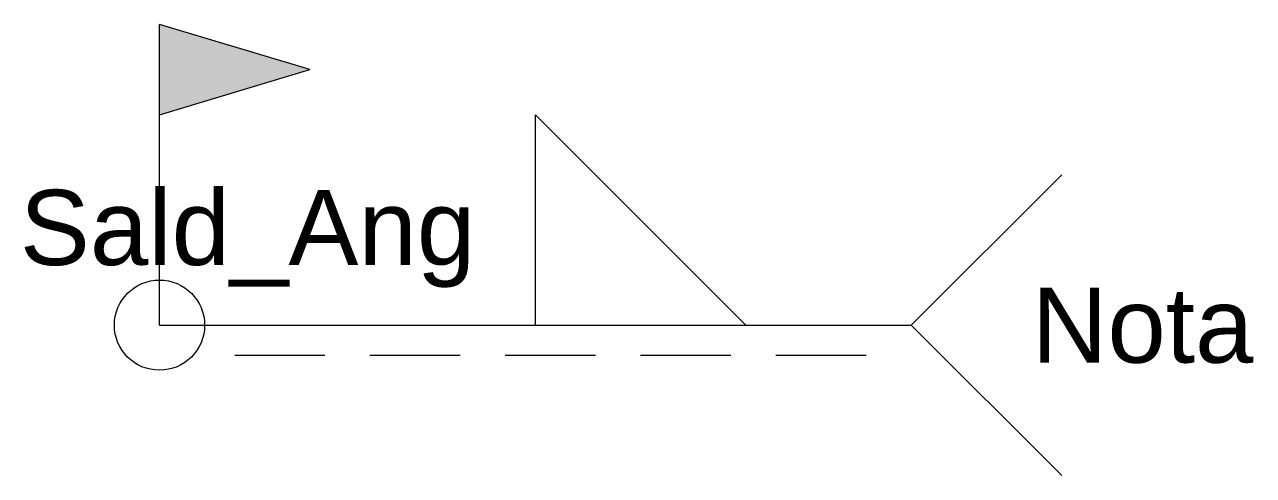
# Model space of a CAD drawing. Header units: millimetres. Extents: x -4.5 to 36.4, y -5 to 10.
import ezdxf
from ezdxf.enums import TextEntityAlignment as Align

# ---------------------------------------------------------------- set-up
doc = ezdxf.new("R2010")
doc.units = ezdxf.units.MM
doc.layers.add('QUOTA', color=3, linetype='Continuous', lineweight=25)
doc.styles.get("Standard").update_dxf_attribs({"font": 'arial.ttf'})

msp = doc.modelspace()

# ---------------------------------------------------------------- hatches: boundary and pattern name
at = {"layer": 'QUOTA'}
msp.add_hatch(color=256, dxfattribs=at).paths.add_polyline_path([(5, 8.5), (0, 10), (0, 7)])

# ---------------------------------------------------------------- linework, layer by layer
for p, q in [((0, 0), (0, 10)), ((5, 8.5), (0, 10)), ((0, 7), (0, 10)), ((0, 7), (5, 8.5)), ((12.5, 0), (12.5, 7)), ((12.5, 7), (19.5, 0)), ((25, 0), (30, 5)), ((0, 0), (25, 0)), ((25, 0), (30, -5)), ((2.5, -1), (5.5, -1)), ((7, -1), (10, -1)), ((11.5, -1), (14.5, -1)), ((16, -1), (19, -1)), ((20.5, -1), (23.5, -1))]:
    msp.add_line(p, q, dxfattribs=at)
msp.add_circle((0, 0), 1.5, dxfattribs=at)

# ---------------------------------------------------------------- texts
at = {"layer": 'QUOTA', "color": 2, "flags": 8}
msp.add_attdef('Sald_Ang', text='z10', height=2.5, dxfattribs=at).set_placement((10.5, 2), align=Align.RIGHT)
msp.add_attdef('Nota', text='Nota', height=2.5, dxfattribs=at).set_placement((29, 0), align=Align.MIDDLE_LEFT)

doc.saveas('drawing.dxf')
